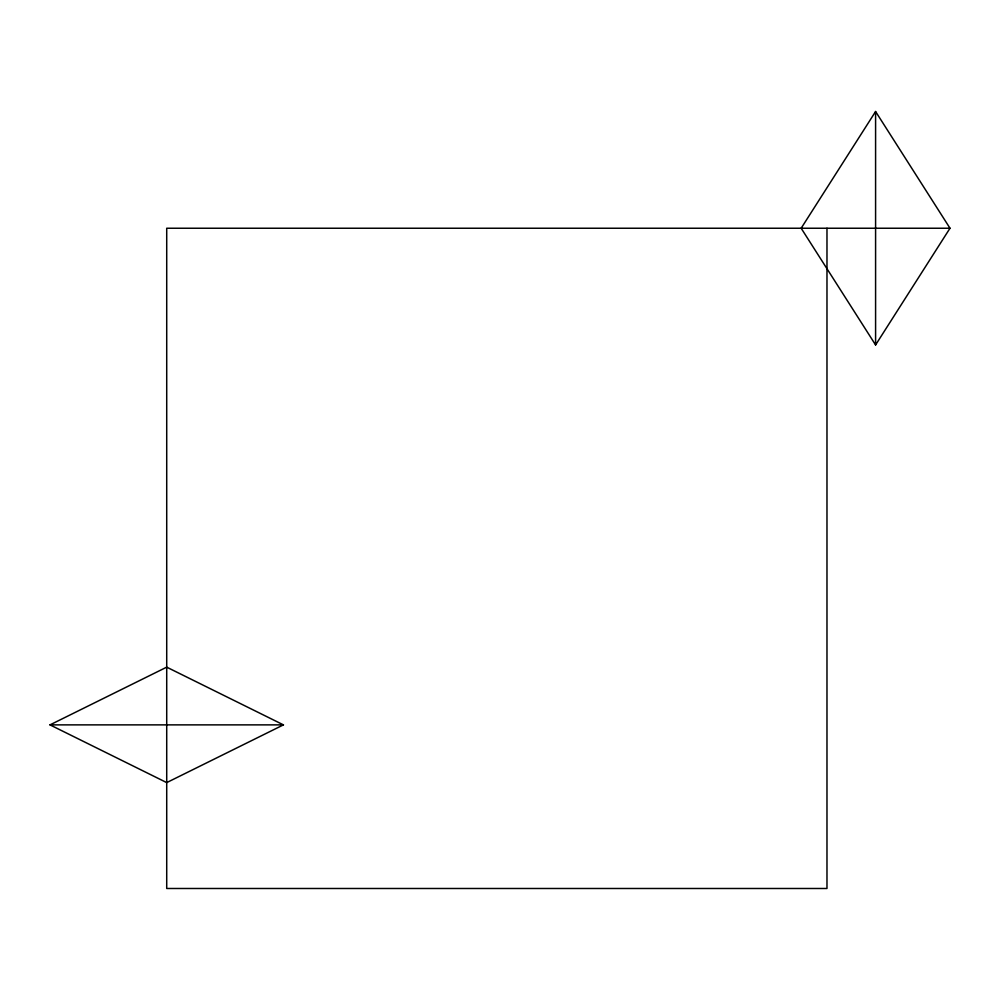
<?xml version="1.0" encoding="UTF-8"?>
<svg xmlns="http://www.w3.org/2000/svg" width="1000" height="1000" viewBox="0 0 1000 1000"><rect width="100%" height="100%" fill="white"/><g stroke="black" fill="none" stroke-linecap="round" stroke-linejoin="round"><path stroke-width="1.5" d="M875.588 344.95L875.588 111.512L950 228.238L875.588 344.95L801.162 228.238L875.588 111.512M50 724.875L166.713 667.15L283.438 724.875L166.713 782.6L50 724.875L283.438 724.875M950 228.238L166.713 228.238L166.713 888.487L826.975 888.487L826.975 228.238"/></g></svg>
